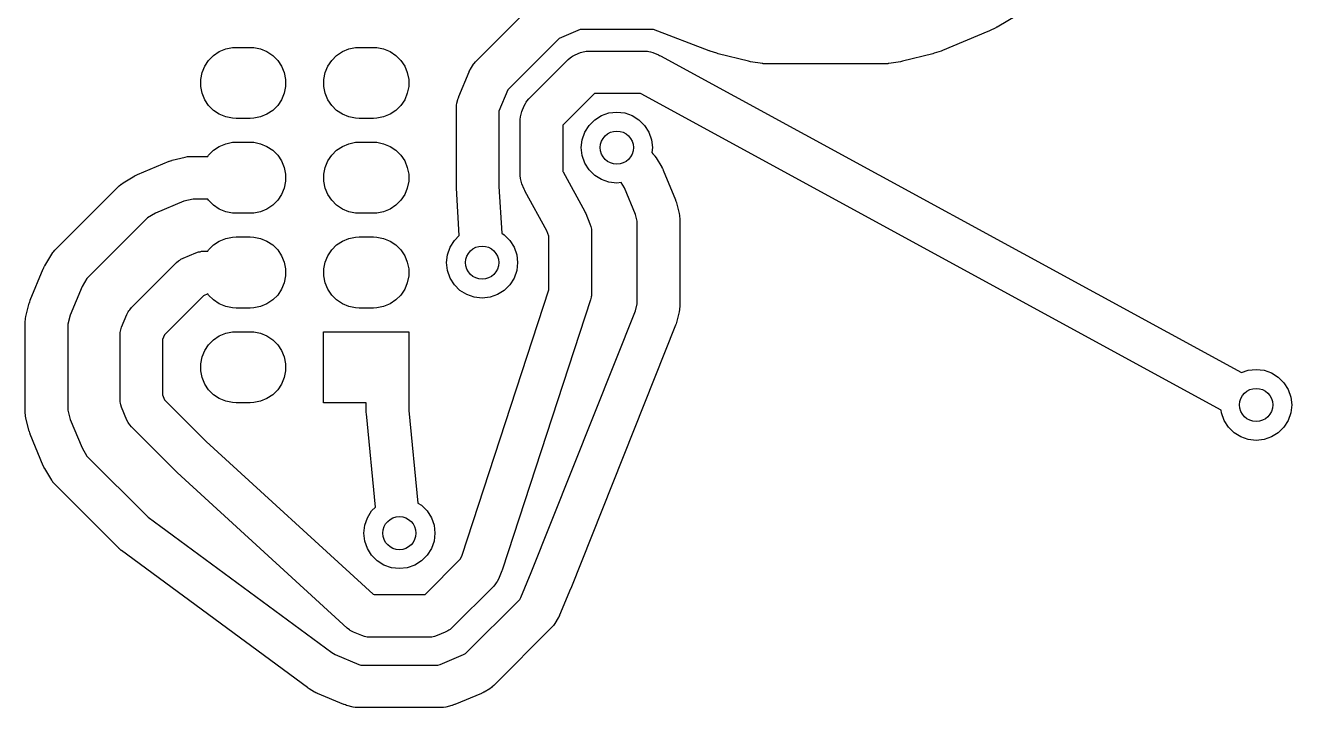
# Model space of a CAD drawing. Extents: x 94.6 to 189.8, y -126.6 to -62.1.
# Drawn here: x 94.9 to 121.64, y -126.64 to -112.24 of the extents above; entities that cross this region are included whole.
import ezdxf

# ---------------------------------------------------------------- set-up
doc = ezdxf.new("R2010")
doc.units = 0
doc.layers.add('BLACK', color=7, linetype='CONTINUOUS')

msp = doc.modelspace()

# ---------------------------------------------------------------- linework, layer by layer
at = {"layer": 'BLACK', "linetype": 'CONTINUOUS'}
for p, q in [((120.897559, -109.037999), (115.423759, -112.273099)), ((104.409702, -113.005302), (105.579502, -111.835502)), ((115.398745, -112.286832), (115.262245, -112.356231)), ((115.41102, -112.279543), (115.398745, -112.286832)), ((115.423759, -112.273099), (115.41102, -112.279543)), ((106.173951, -112.513844), (105.088044, -113.599751)), ((106.619776, -112.3289), (106.173951, -112.513844)), ((108.167122, -112.3289), (106.619776, -112.3289)), ((109.340989, -112.773256), (108.167122, -112.3289)), ((115.230594, -112.37081), (114.271994, -112.76811)), ((115.246228, -112.363095), (115.230594, -112.37081)), ((115.262245, -112.356231), (115.246228, -112.363095)), ((98.874205, -112.872742), (98.996452, -112.791059)), ((98.996452, -112.791059), (99.132286, -112.734795)), ((99.132286, -112.734795), (99.276487, -112.706111)), ((99.276487, -112.706111), (99.35, -112.7025)), ((99.35, -112.7025), (99.65, -112.7025)), ((99.65, -112.7025), (99.723513, -112.706111)), ((99.723513, -112.706111), (99.867714, -112.734795)), ((99.867714, -112.734795), (100.003548, -112.791059)), ((100.003548, -112.791059), (100.125795, -112.872742)), ((101.474205, -112.872742), (101.596452, -112.791059)), ((101.596452, -112.791059), (101.732286, -112.734795)), ((101.732286, -112.734795), (101.876487, -112.706111)), ((101.876487, -112.706111), (101.95, -112.7025)), ((101.95, -112.7025), (102.25, -112.7025)), ((102.25, -112.7025), (102.323513, -112.706111)), ((102.323513, -112.706111), (102.467714, -112.734795)), ((102.467714, -112.734795), (102.603548, -112.791059)), ((102.603548, -112.791059), (102.725795, -112.872742)), ((106.51181, -112.861688), (106.628111, -112.813488)), ((106.628111, -112.813488), (106.628164, -112.813469)), ((106.628164, -112.813469), (106.628192, -112.813454)), ((106.628192, -112.813454), (106.628282, -112.813429)), ((106.628282, -112.813429), (106.683846, -112.794556)), ((106.683846, -112.794556), (106.713134, -112.790694)), ((106.713134, -112.790694), (106.741663, -112.78305)), ((106.741663, -112.78305), (106.800209, -112.779212)), ((106.800209, -112.779212), (106.800312, -112.779199)), ((106.800312, -112.779199), (106.800346, -112.779203)), ((106.800346, -112.779203), (106.8004, -112.7792)), ((106.8004, -112.7792), (107.9836, -112.7792)), ((107.9836, -112.7792), (107.983659, -112.779203)), ((107.983659, -112.779203), (107.983689, -112.7792)), ((107.983689, -112.7792), (107.983776, -112.779211)), ((107.983776, -112.779211), (108.042337, -112.78305)), ((108.042337, -112.78305), (108.070872, -112.790695)), ((108.070872, -112.790695), (108.100154, -112.794557)), ((108.100154, -112.794557), (108.155722, -112.813431)), ((108.155722, -112.813431), (108.155808, -112.813454)), ((108.155808, -112.813454), (108.155833, -112.813468)), ((108.155833, -112.813468), (108.15589, -112.813488)), ((108.15589, -112.813488), (108.27219, -112.861688)), ((109.35105, -112.776329), (109.340989, -112.773256)), ((109.360831, -112.780242), (109.35105, -112.776329)), ((109.505931, -112.827542), (109.360831, -112.780242)), ((109.520883, -112.831354), (109.505931, -112.827542)), ((109.535553, -112.836087), (109.520883, -112.831354)), ((110.175153, -112.997087), (109.535553, -112.836087)), ((114.064447, -112.836087), (113.424847, -112.997087)), ((114.079115, -112.831354), (114.064447, -112.836087)), ((114.094069, -112.827542), (114.079115, -112.831354)), ((114.239169, -112.780242), (114.094069, -112.827542)), ((114.255426, -112.773737), (114.239169, -112.780242)), ((114.271994, -112.76811), (114.255426, -112.773737)), ((98.632295, -113.234786), (98.688559, -113.098952)), ((98.688559, -113.098952), (98.770242, -112.976705)), ((98.770242, -112.976705), (98.874205, -112.872742)), ((100.125795, -112.872742), (100.229758, -112.976705)), ((100.229758, -112.976705), (100.311441, -113.098952)), ((100.311441, -113.098952), (100.367705, -113.234786)), ((101.232295, -113.234786), (101.288559, -113.098952)), ((101.288559, -113.098952), (101.370242, -112.976705)), ((101.370242, -112.976705), (101.474205, -112.872742)), ((102.725795, -112.872742), (102.829758, -112.976705)), ((102.829758, -112.976705), (102.911441, -113.098952)), ((102.911441, -113.098952), (102.967705, -113.234786)), ((104.301527, -113.159545), (104.341927, -113.092145)), ((104.341927, -113.092145), (104.368313, -113.054022)), ((104.368313, -113.054022), (104.370891, -113.049558)), ((104.370891, -113.049558), (104.373323, -113.046784)), ((104.373323, -113.046784), (104.375427, -113.043745)), ((104.375427, -113.043745), (104.37914, -113.040151)), ((104.37914, -113.040151), (104.409702, -113.005302)), ((105.533469, -113.791634), (106.365834, -112.959269)), ((106.365834, -112.959269), (106.365838, -112.959265)), ((106.365838, -112.959265), (106.365842, -112.959261)), ((106.365842, -112.959261), (106.365902, -112.959202)), ((106.365902, -112.959202), (106.410158, -112.920391)), ((106.410158, -112.920391), (106.435659, -112.905667)), ((106.435659, -112.905667), (106.459023, -112.887733)), ((106.459023, -112.887733), (106.51181, -112.861688)), ((108.27219, -112.861688), (108.293562, -112.872233)), ((108.293562, -112.872233), (108.315183, -112.882238)), ((108.315183, -112.882238), (120.584639, -119.566596)), ((110.194656, -113.000659), (110.175153, -112.997087)), ((110.213987, -113.005061), (110.194656, -113.000659)), ((110.466787, -113.045461), (110.213987, -113.005061)), ((110.475377, -113.046262), (110.466787, -113.045461)), ((110.479063, -113.04725), (110.475377, -113.046262)), ((110.502257, -113.04877), (110.479063, -113.04725)), ((110.525395, -113.050929), (110.502257, -113.04877)), ((110.529188, -113.050535), (110.525395, -113.050929)), ((110.5378, -113.0511), (110.529188, -113.050535)), ((113.0622, -113.0511), (110.5378, -113.0511)), ((113.070811, -113.050535), (113.0622, -113.0511)), ((113.074605, -113.050929), (113.070811, -113.050535)), ((113.097742, -113.04877), (113.074605, -113.050929)), ((113.120937, -113.04725), (113.097742, -113.04877)), ((113.124622, -113.046262), (113.120937, -113.04725)), ((113.133213, -113.045461), (113.124622, -113.046262)), ((113.386014, -113.005061), (113.133213, -113.045461)), ((113.405347, -113.000658), (113.386014, -113.005061)), ((113.424847, -112.997087), (113.405347, -113.000658)), ((98.603611, -113.378987), (98.632295, -113.234786)), ((98.603611, -113.526013), (98.603611, -113.378987)), ((100.367705, -113.234786), (100.396389, -113.378987)), ((100.396389, -113.378987), (100.396389, -113.526013)), ((101.203611, -113.378987), (101.232295, -113.234786)), ((101.203611, -113.526013), (101.203611, -113.378987)), ((102.967705, -113.234786), (102.996389, -113.378987)), ((102.996389, -113.378987), (102.996389, -113.526013)), ((104.056546, -113.737472), (104.271846, -113.218472)), ((104.271846, -113.218472), (104.274002, -113.214104)), ((104.274002, -113.214104), (104.274631, -113.211904)), ((104.274631, -113.211904), (104.286466, -113.188864)), ((104.286466, -113.188864), (104.297908, -113.165693)), ((104.297908, -113.165693), (104.299299, -113.163882)), ((104.299299, -113.163882), (104.301527, -113.159545)), ((98.632295, -113.670214), (98.603611, -113.526013)), ((100.396389, -113.526013), (100.367705, -113.670214)), ((101.232295, -113.670214), (101.203611, -113.526013)), ((102.996389, -113.526013), (102.967705, -113.670214)), ((105.088044, -113.599751), (104.9031, -114.045576)), ((98.688559, -113.806048), (98.632295, -113.670214)), ((98.770242, -113.928295), (98.688559, -113.806048)), ((98.874205, -114.032258), (98.770242, -113.928295)), ((100.229758, -113.928295), (100.125795, -114.032258)), ((100.311441, -113.806048), (100.229758, -113.928295)), ((100.367705, -113.670214), (100.311441, -113.806048)), ((101.288559, -113.806048), (101.232295, -113.670214)), ((101.370242, -113.928295), (101.288559, -113.806048)), ((101.474205, -114.032258), (101.370242, -113.928295)), ((102.829758, -113.928295), (102.725795, -114.032258)), ((102.911441, -113.806048), (102.829758, -113.928295)), ((102.967705, -113.670214), (102.911441, -113.806048)), ((104.006706, -113.931177), (104.00695, -113.927463)), ((104.00695, -113.927463), (104.008293, -113.92245)), ((104.008293, -113.92245), (104.01657, -113.876924)), ((104.01657, -113.876924), (104.035669, -113.800625)), ((104.035669, -113.800625), (104.037274, -113.795626)), ((104.037274, -113.795626), (104.037595, -113.793201)), ((104.037595, -113.793201), (104.045841, -113.76895)), ((104.045841, -113.76895), (104.053668, -113.744581)), ((104.053668, -113.744581), (104.054855, -113.742443)), ((104.054855, -113.742443), (104.056546, -113.737472)), ((105.435888, -113.93761), (105.461934, -113.884822)), ((105.461934, -113.884822), (105.479867, -113.86146)), ((105.479867, -113.86146), (105.494591, -113.835958)), ((105.494591, -113.835958), (105.533402, -113.791702)), ((105.533402, -113.791702), (105.533461, -113.791642)), ((105.533461, -113.791642), (105.533465, -113.791638)), ((105.533465, -113.791638), (105.533469, -113.791634)), ((106.918696, -113.6792), (106.2534, -114.344496)), ((107.894043, -113.6792), (106.918696, -113.6792)), ((107.905571, -113.683977), (107.894043, -113.6792)), ((120.156866, -120.358441), (107.905571, -113.683977)), ((98.996452, -114.113941), (98.874205, -114.032258)), ((99.132286, -114.170205), (98.996452, -114.113941)), ((99.276487, -114.198889), (99.132286, -114.170205)), ((99.867714, -114.170205), (99.723513, -114.198889)), ((100.003548, -114.113941), (99.867714, -114.170205)), ((100.125795, -114.032258), (100.003548, -114.113941)), ((101.596452, -114.113941), (101.474205, -114.032258)), ((101.732286, -114.170205), (101.596452, -114.113941)), ((101.876487, -114.198889), (101.732286, -114.170205)), ((102.467714, -114.170205), (102.323513, -114.198889)), ((102.603548, -114.113941), (102.467714, -114.170205)), ((102.725795, -114.032258), (102.603548, -114.113941)), ((104.0031, -113.9862), (104.006126, -113.940024)), ((104.0031, -115.6494), (104.0031, -113.9862)), ((104.006041, -113.934838), (104.006706, -113.931177)), ((104.006126, -113.940024), (104.006041, -113.934838)), ((104.9031, -114.045576), (104.9031, -115.636101)), ((105.353411, -114.226023), (105.35725, -114.167463)), ((105.35725, -114.167463), (105.364895, -114.138927)), ((105.364895, -114.138927), (105.368757, -114.109646)), ((105.368757, -114.109646), (105.387631, -114.054077)), ((105.387631, -114.054077), (105.387654, -114.053992)), ((105.387654, -114.053992), (105.387668, -114.053966)), ((105.387668, -114.053966), (105.387688, -114.05391)), ((105.387688, -114.05391), (105.435888, -113.93761)), ((106.924383, -114.231426), (107.066587, -114.142073)), ((107.066587, -114.142073), (107.225109, -114.086604)), ((107.225109, -114.086604), (107.392, -114.0678)), ((107.392, -114.0678), (107.558891, -114.086604)), ((107.558891, -114.086604), (107.717413, -114.142073)), ((107.717413, -114.142073), (107.859617, -114.231426)), ((99.35, -114.2025), (99.276487, -114.198889)), ((99.65, -114.2025), (99.35, -114.2025)), ((99.723513, -114.198889), (99.65, -114.2025)), ((101.95, -114.2025), (101.876487, -114.198889)), ((102.25, -114.2025), (101.95, -114.2025)), ((102.323513, -114.198889), (102.25, -114.2025)), ((105.3534, -114.226111), (105.353411, -114.226023)), ((105.353403, -114.22614), (105.3534, -114.226111)), ((105.3534, -114.2262), (105.353403, -114.22614)), ((105.3534, -115.4094), (105.3534, -114.2262)), ((106.2534, -114.344496), (106.2534, -115.319842)), ((106.716273, -114.492387), (106.805626, -114.350183)), ((106.805626, -114.350183), (106.924383, -114.231426)), ((107.859617, -114.231426), (107.978374, -114.350183)), ((107.978374, -114.350183), (108.067727, -114.492387)), ((99.132286, -114.734795), (99.276487, -114.706111)), ((99.276487, -114.706111), (99.35, -114.7025)), ((99.35, -114.7025), (99.65, -114.7025)), ((99.65, -114.7025), (99.723513, -114.706111)), ((99.723513, -114.706111), (99.867714, -114.734795)), ((101.732286, -114.734795), (101.876487, -114.706111)), ((101.876487, -114.706111), (101.95, -114.7025)), ((101.95, -114.7025), (102.25, -114.7025)), ((102.25, -114.7025), (102.323513, -114.706111)), ((102.323513, -114.706111), (102.467714, -114.734795)), ((106.642, -114.8178), (106.660804, -114.650909)), ((106.660804, -114.650909), (106.716273, -114.492387)), ((108.067727, -114.492387), (108.123196, -114.650909)), ((108.123196, -114.650909), (108.142, -114.8178)), ((98.753006, -115.0025), (98.770242, -114.976705)), ((98.770242, -114.976705), (98.874205, -114.872742)), ((98.874205, -114.872742), (98.996452, -114.791059)), ((98.996452, -114.791059), (99.132286, -114.734795)), ((99.867714, -114.734795), (100.003548, -114.791059)), ((100.003548, -114.791059), (100.125795, -114.872742)), ((100.125795, -114.872742), (100.229758, -114.976705)), ((100.229758, -114.976705), (100.311441, -115.098952)), ((101.288559, -115.098952), (101.370242, -114.976705)), ((101.370242, -114.976705), (101.474205, -114.872742)), ((101.474205, -114.872742), (101.596452, -114.791059)), ((101.596452, -114.791059), (101.732286, -114.734795)), ((102.467714, -114.734795), (102.603548, -114.791059)), ((102.603548, -114.791059), (102.725795, -114.872742)), ((102.725795, -114.872742), (102.829758, -114.976705)), ((102.829758, -114.976705), (102.911441, -115.098952)), ((106.660804, -114.984691), (106.642, -114.8178)), ((106.716273, -115.143213), (106.660804, -114.984691)), ((108.142, -114.8178), (108.130294, -114.921687)), ((108.130294, -114.921687), (108.154249, -114.945755)), ((108.154249, -114.945755), (108.183739, -114.979542)), ((108.183739, -114.979542), (108.187774, -114.983447)), ((108.187774, -114.983447), (108.190174, -114.986915)), ((108.190174, -114.986915), (108.192956, -114.990102)), ((108.192956, -114.990102), (108.195758, -114.994983)), ((108.195758, -114.994983), (108.221274, -115.031847)), ((97.27238, -115.381901), (97.93578, -115.106901)), ((97.93578, -115.106901), (97.940437, -115.105318)), ((97.940437, -115.105318), (97.942451, -115.104198)), ((97.942451, -115.104198), (97.96704, -115.096279)), ((97.96704, -115.096279), (97.991514, -115.087965)), ((97.991514, -115.087965), (97.993799, -115.087663)), ((97.993799, -115.087663), (97.998481, -115.086156)), ((97.998481, -115.086156), (98.277581, -115.016056)), ((98.277581, -115.016056), (98.323615, -115.007648)), ((98.323615, -115.007648), (98.328463, -115.00635)), ((98.328463, -115.00635), (98.331995, -115.006118)), ((98.331995, -115.006118), (98.335486, -115.005481)), ((98.335486, -115.005481), (98.340514, -115.00556)), ((98.340514, -115.00556), (98.3872, -115.0025)), ((98.3872, -115.0025), (98.753006, -115.0025)), ((100.311441, -115.098952), (100.367705, -115.234786)), ((100.367705, -115.234786), (100.396389, -115.378987)), ((101.203611, -115.378987), (101.232295, -115.234786)), ((101.232295, -115.234786), (101.288559, -115.098952)), ((102.911441, -115.098952), (102.967705, -115.234786)), ((102.967705, -115.234786), (102.996389, -115.378987)), ((106.805626, -115.285417), (106.716273, -115.143213)), ((108.221274, -115.031847), (108.341274, -115.232047)), ((108.341274, -115.232047), (108.34353, -115.236438)), ((108.34353, -115.236438), (108.344936, -115.23827)), ((108.344936, -115.23827), (108.356366, -115.261427)), ((108.356366, -115.261427), (108.36817, -115.284407)), ((96.966469, -115.559673), (97.213269, -115.411673)), ((97.213269, -115.411673), (97.217732, -115.409378)), ((97.217732, -115.409378), (97.219594, -115.40795)), ((97.219594, -115.40795), (97.242705, -115.396544)), ((97.242705, -115.396544), (97.265623, -115.384767)), ((97.265623, -115.384767), (97.267878, -115.384122)), ((97.267878, -115.384122), (97.27238, -115.381901)), ((100.396389, -115.526013), (100.367705, -115.670214)), ((100.396389, -115.378987), (100.396389, -115.526013)), ((101.203611, -115.526013), (101.203611, -115.378987)), ((101.232295, -115.670214), (101.203611, -115.526013)), ((102.996389, -115.526013), (102.967705, -115.670214)), ((102.996389, -115.378987), (102.996389, -115.526013)), ((105.353403, -115.409459), (105.3534, -115.4094)), ((105.3534, -115.409489), (105.353403, -115.409459)), ((105.353411, -115.409576), (105.3534, -115.409489)), ((105.35725, -115.468137), (105.353411, -115.409576)), ((105.364895, -115.496672), (105.35725, -115.468137)), ((105.368757, -115.525954), (105.364895, -115.496672)), ((105.387631, -115.581522), (105.368757, -115.525954)), ((106.2534, -115.319842), (106.25803, -115.331014)), ((106.25803, -115.331014), (106.7145, -116.165554)), ((106.924383, -115.404174), (106.805626, -115.285417)), ((107.066587, -115.493527), (106.924383, -115.404174)), ((107.225109, -115.548996), (107.066587, -115.493527)), ((108.36817, -115.284407), (108.368804, -115.286627)), ((108.368804, -115.286627), (108.370989, -115.291054)), ((108.370989, -115.291054), (108.630489, -115.916955)), ((95.524902, -116.982202), (96.879702, -115.627402)), ((96.879702, -115.627402), (96.914456, -115.596923)), ((96.914456, -115.596923), (96.918075, -115.593183)), ((96.918075, -115.593183), (96.921148, -115.591054)), ((96.921148, -115.591054), (96.923958, -115.588591)), ((96.923958, -115.588591), (96.928462, -115.58599)), ((96.928462, -115.58599), (96.966469, -115.559673)), ((100.367705, -115.670214), (100.311441, -115.806048)), ((101.288559, -115.806048), (101.232295, -115.670214)), ((102.967705, -115.670214), (102.911441, -115.806048)), ((104.003969, -115.66266), (104.0031, -115.6494)), ((104.003884, -115.675959), (104.003969, -115.66266)), ((104.062941, -116.674867), (104.003884, -115.675959)), ((104.9031, -115.636101), (104.961531, -116.624418)), ((105.387654, -115.581608), (105.387631, -115.581522)), ((105.387668, -115.581633), (105.387654, -115.581608)), ((105.387688, -115.58169), (105.387668, -115.581633)), ((105.435888, -115.69799), (105.387688, -115.58169)), ((105.44659, -115.71968), (105.435888, -115.69799)), ((105.456799, -115.741646), (105.44659, -115.71968)), ((105.913228, -116.576109), (105.456799, -115.741646)), ((107.392, -115.5678), (107.225109, -115.548996)), ((107.486826, -115.557115), (107.392, -115.5678)), ((107.552295, -115.66634), (107.486826, -115.557115)), ((107.786402, -116.23099), (107.552295, -115.66634)), ((98.249836, -115.950977), (97.647673, -116.200591)), ((98.442847, -115.9025), (98.249836, -115.950977)), ((98.753006, -115.9025), (98.442847, -115.9025)), ((98.770242, -115.928295), (98.753006, -115.9025)), ((98.874205, -116.032258), (98.770242, -115.928295)), ((98.996452, -116.113941), (98.874205, -116.032258)), ((100.125795, -116.032258), (100.003548, -116.113941)), ((100.229758, -115.928295), (100.125795, -116.032258)), ((100.311441, -115.806048), (100.229758, -115.928295)), ((101.370242, -115.928295), (101.288559, -115.806048)), ((101.474205, -116.032258), (101.370242, -115.928295)), ((101.596452, -116.113941), (101.474205, -116.032258)), ((102.725795, -116.032258), (102.603548, -116.113941)), ((102.829758, -115.928295), (102.725795, -116.032258)), ((102.911441, -115.806048), (102.829758, -115.928295)), ((108.630489, -115.916955), (108.632105, -115.92171)), ((108.632105, -115.92171), (108.633246, -115.923762)), ((108.633246, -115.923762), (108.641134, -115.948283)), ((108.641134, -115.948283), (108.649428, -115.972688)), ((108.649428, -115.972688), (108.649735, -115.975016)), ((108.649735, -115.975016), (108.651273, -115.979796)), ((108.651273, -115.979796), (108.708073, -116.206196)), ((97.476887, -116.303008), (96.200508, -117.579387)), ((97.647673, -116.200591), (97.476887, -116.303008)), ((99.132286, -116.170205), (98.996452, -116.113941)), ((99.276487, -116.198889), (99.132286, -116.170205)), ((99.35, -116.2025), (99.276487, -116.198889)), ((99.65, -116.2025), (99.35, -116.2025)), ((99.723513, -116.198889), (99.65, -116.2025)), ((99.867714, -116.170205), (99.723513, -116.198889)), ((100.003548, -116.113941), (99.867714, -116.170205)), ((101.732286, -116.170205), (101.596452, -116.113941)), ((101.876487, -116.198889), (101.732286, -116.170205)), ((101.95, -116.2025), (101.876487, -116.198889)), ((102.25, -116.2025), (101.95, -116.2025)), ((102.323513, -116.198889), (102.25, -116.2025)), ((102.467714, -116.170205), (102.323513, -116.198889)), ((102.603548, -116.113941), (102.467714, -116.170205)), ((106.7145, -116.165554), (106.724731, -116.187568)), ((106.724731, -116.187568), (106.735475, -116.209363)), ((106.735475, -116.209363), (106.825275, -116.426262)), ((107.8216, -116.371286), (107.786402, -116.23099)), ((108.708073, -116.206196), (108.716435, -116.252055)), ((108.716435, -116.252055), (108.71775, -116.256963)), ((108.71775, -116.256963), (108.717985, -116.260559)), ((108.717985, -116.260559), (108.718632, -116.264104)), ((108.718632, -116.264104), (108.71855, -116.26918)), ((108.71855, -116.26918), (108.7216, -116.3157)), ((108.7216, -116.3157), (108.7216, -118.1731)), ((105.9595, -116.687871), (105.913228, -116.576109)), ((106.825275, -116.426262), (106.844186, -116.482005)), ((106.844186, -116.482005), (106.848025, -116.511208)), ((106.848025, -116.511208), (106.85565, -116.539663)), ((106.85565, -116.539663), (106.8595, -116.5984)), ((106.8595, -116.5984), (106.8595, -117.8904)), ((107.8216, -118.117513), (107.8216, -116.371286)), ((98.770242, -116.976705), (98.874205, -116.872742)), ((98.874205, -116.872742), (98.996452, -116.791059)), ((98.996452, -116.791059), (99.132286, -116.734795)), ((99.132286, -116.734795), (99.276487, -116.706111)), ((99.276487, -116.706111), (99.35, -116.7025)), ((99.35, -116.7025), (99.65, -116.7025)), ((99.65, -116.7025), (99.723513, -116.706111)), ((99.723513, -116.706111), (99.867714, -116.734795)), ((99.867714, -116.734795), (100.003548, -116.791059)), ((100.003548, -116.791059), (100.125795, -116.872742)), ((100.125795, -116.872742), (100.229758, -116.976705)), ((101.370242, -116.976705), (101.474205, -116.872742)), ((101.474205, -116.872742), (101.596452, -116.791059)), ((101.596452, -116.791059), (101.732286, -116.734795)), ((101.732286, -116.734795), (101.876487, -116.706111)), ((101.876487, -116.706111), (101.95, -116.7025)), ((101.95, -116.7025), (102.25, -116.7025)), ((102.25, -116.7025), (102.323513, -116.706111)), ((102.323513, -116.706111), (102.467714, -116.734795)), ((102.467714, -116.734795), (102.603548, -116.791059)), ((102.603548, -116.791059), (102.725795, -116.872742)), ((102.725795, -116.872742), (102.829758, -116.976705)), ((103.871673, -116.918987), (103.961026, -116.776783)), ((103.961026, -116.776783), (104.062941, -116.674867)), ((104.961531, -116.624418), (105.015017, -116.658026)), ((105.015017, -116.658026), (105.133774, -116.776783)), ((105.133774, -116.776783), (105.223127, -116.918987)), ((105.9595, -117.818589), (105.9595, -116.687871)), ((95.309173, -117.315769), (95.457173, -117.068969)), ((95.457173, -117.068969), (95.48349, -117.030962)), ((95.48349, -117.030962), (95.486091, -117.026458)), ((95.486091, -117.026458), (95.488554, -117.023648)), ((95.488554, -117.023648), (95.490683, -117.020575)), ((95.490683, -117.020575), (95.494423, -117.016956)), ((95.494423, -117.016956), (95.524902, -116.982202)), ((98.23685, -117.14753), (98.50445, -117.03673)), ((98.50445, -117.03673), (98.560192, -117.017817)), ((98.560192, -117.017817), (98.589404, -117.013975)), ((98.589404, -117.013975), (98.617863, -117.00635)), ((98.617863, -117.00635), (98.6766, -117.0025)), ((98.6766, -117.0025), (98.753006, -117.0025)), ((98.753006, -117.0025), (98.770242, -116.976705)), ((100.229758, -116.976705), (100.311441, -117.098952)), ((100.311441, -117.098952), (100.367705, -117.234786)), ((101.232295, -117.234786), (101.288559, -117.098952)), ((101.288559, -117.098952), (101.370242, -116.976705)), ((102.829758, -116.976705), (102.911441, -117.098952)), ((102.911441, -117.098952), (102.967705, -117.234786)), ((103.7974, -117.2444), (103.816204, -117.077509)), ((103.816204, -117.077509), (103.871673, -116.918987)), ((105.223127, -116.918987), (105.278596, -117.077509)), ((105.278596, -117.077509), (105.2974, -117.2444)), ((95.004401, -118.03828), (95.279401, -117.374879)), ((95.279401, -117.374879), (95.281622, -117.370376)), ((95.281622, -117.370376), (95.282267, -117.368123)), ((95.282267, -117.368123), (95.294039, -117.345215)), ((95.294039, -117.345215), (95.30545, -117.322094)), ((95.30545, -117.322094), (95.306878, -117.320232)), ((95.306878, -117.320232), (95.309173, -117.315769)), ((97.142602, -118.193302), (98.090802, -117.245102)), ((98.090802, -117.245102), (98.090833, -117.245074)), ((98.090833, -117.245074), (98.090846, -117.245058)), ((98.090846, -117.245058), (98.090895, -117.24502)), ((98.090895, -117.24502), (98.135057, -117.206291)), ((98.135057, -117.206291), (98.160631, -117.191525)), ((98.160631, -117.191525), (98.184054, -117.173558)), ((98.184054, -117.173558), (98.236737, -117.147585)), ((98.236737, -117.147585), (98.236792, -117.147554)), ((98.236792, -117.147554), (98.236812, -117.147548)), ((98.236812, -117.147548), (98.23685, -117.14753)), ((100.367705, -117.234786), (100.396389, -117.378987)), ((100.396389, -117.378987), (100.396389, -117.526013)), ((101.203611, -117.378987), (101.232295, -117.234786)), ((101.203611, -117.526013), (101.203611, -117.378987)), ((102.967705, -117.234786), (102.996389, -117.378987)), ((102.996389, -117.378987), (102.996389, -117.526013)), ((103.816204, -117.411291), (103.7974, -117.2444)), ((105.2974, -117.2444), (105.278596, -117.411291)), ((96.200508, -117.579387), (96.098091, -117.750174)), ((100.367705, -117.670214), (100.311441, -117.806048)), ((100.396389, -117.526013), (100.367705, -117.670214)), ((101.232295, -117.670214), (101.203611, -117.526013)), ((101.288559, -117.806048), (101.232295, -117.670214)), ((102.967705, -117.670214), (102.911441, -117.806048)), ((102.996389, -117.526013), (102.967705, -117.670214)), ((103.871673, -117.569813), (103.816204, -117.411291)), ((103.961026, -117.712017), (103.871673, -117.569813)), ((105.223127, -117.569813), (105.133774, -117.712017)), ((105.278596, -117.411291), (105.223127, -117.569813)), ((96.098091, -117.750174), (95.848477, -118.352333)), ((98.755839, -117.906739), (98.66388, -117.944815)), ((98.770242, -117.928295), (98.755839, -117.906739)), ((98.874205, -118.032258), (98.770242, -117.928295)), ((100.229758, -117.928295), (100.125795, -118.032258)), ((100.311441, -117.806048), (100.229758, -117.928295)), ((101.370242, -117.928295), (101.288559, -117.806048)), ((101.474205, -118.032258), (101.370242, -117.928295)), ((102.829758, -117.928295), (102.725795, -118.032258)), ((102.911441, -117.806048), (102.829758, -117.928295)), ((104.079783, -117.830774), (103.961026, -117.712017)), ((104.221987, -117.920127), (104.079783, -117.830774)), ((104.125286, -123.419347), (105.9595, -117.818589)), ((104.380509, -117.975596), (104.221987, -117.920127)), ((104.872813, -117.920127), (104.714291, -117.975596)), ((105.015017, -117.830774), (104.872813, -117.920127)), ((105.133774, -117.712017), (105.015017, -117.830774)), ((106.8595, -117.8904), (106.85565, -117.949137)), ((94.913556, -118.380081), (94.983656, -118.10098)), ((94.983656, -118.10098), (94.985163, -118.096297)), ((94.985163, -118.096297), (94.985465, -118.094014)), ((94.985465, -118.094014), (94.993777, -118.069548)), ((94.993777, -118.069548), (95.001698, -118.044951)), ((95.001698, -118.044951), (95.002818, -118.042937)), ((95.002818, -118.042937), (95.004401, -118.03828)), ((97.103791, -118.237558), (97.14252, -118.193395)), ((97.14252, -118.193395), (97.142558, -118.193346)), ((97.142558, -118.193346), (97.142574, -118.193333)), ((97.142574, -118.193333), (97.142602, -118.193302)), ((98.66388, -117.944815), (97.842315, -118.76638)), ((98.996452, -118.113941), (98.874205, -118.032258)), ((99.132286, -118.170205), (98.996452, -118.113941)), ((99.276487, -118.198889), (99.132286, -118.170205)), ((99.35, -118.2025), (99.276487, -118.198889)), ((99.65, -118.2025), (99.35, -118.2025)), ((99.723513, -118.198889), (99.65, -118.2025)), ((99.867714, -118.170205), (99.723513, -118.198889)), ((100.003548, -118.113941), (99.867714, -118.170205)), ((100.125795, -118.032258), (100.003548, -118.113941)), ((101.596452, -118.113941), (101.474205, -118.032258)), ((101.732286, -118.170205), (101.596452, -118.113941)), ((101.876487, -118.198889), (101.732286, -118.170205)), ((101.95, -118.2025), (101.876487, -118.198889)), ((102.25, -118.2025), (101.95, -118.2025)), ((102.323513, -118.198889), (102.25, -118.2025)), ((102.467714, -118.170205), (102.323513, -118.198889)), ((102.603548, -118.113941), (102.467714, -118.170205)), ((102.725795, -118.032258), (102.603548, -118.113941)), ((104.5474, -117.9944), (104.380509, -117.975596)), ((104.714291, -117.975596), (104.5474, -117.9944)), ((106.837151, -118.030453), (104.975251, -123.715753)), ((106.851773, -117.973434), (106.837151, -118.030453)), ((106.852449, -117.961083), (106.851773, -117.973434)), ((106.85565, -117.949137), (106.852449, -117.961083)), ((107.785659, -118.260767), (107.8216, -118.117513)), ((108.7216, -118.1731), (108.71855, -118.219619)), ((94.9, -118.4897), (94.90306, -118.443002)), ((94.902982, -118.437986), (94.903617, -118.434503)), ((94.90306, -118.443002), (94.902982, -118.437986)), ((94.903617, -118.434503), (94.90385, -118.430963)), ((94.90385, -118.430963), (94.905151, -118.426106)), ((94.905151, -118.426106), (94.913556, -118.380081)), ((95.848477, -118.352333), (95.8, -118.545346)), ((96.93423, -118.60695), (97.04503, -118.339351)), ((97.04503, -118.339351), (97.045048, -118.339313)), ((97.045048, -118.339313), (97.045054, -118.339293)), ((97.045054, -118.339293), (97.045085, -118.339238)), ((97.045085, -118.339238), (97.071057, -118.286554)), ((97.071057, -118.286554), (97.08903, -118.263124)), ((97.08903, -118.263124), (97.103791, -118.237558)), ((105.58285, -123.783453), (107.785659, -118.260767)), ((108.708073, -118.282604), (108.651273, -118.509004)), ((108.716435, -118.236744), (108.708073, -118.282604)), ((108.71775, -118.231837), (108.716435, -118.236744)), ((108.717985, -118.22824), (108.71775, -118.231837)), ((108.718632, -118.224696), (108.717985, -118.22824)), ((108.71855, -118.219619), (108.718632, -118.224696)), ((94.9, -120.4153), (94.9, -118.4897)), ((95.8, -118.545346), (95.8, -120.359653)), ((96.9, -118.7791), (96.90385, -118.720363)), ((96.90385, -118.720363), (96.911475, -118.691904)), ((96.911475, -118.691904), (96.915317, -118.662692)), ((96.915317, -118.662692), (96.93423, -118.60695)), ((98.996452, -118.791059), (99.132286, -118.734795)), ((99.132286, -118.734795), (99.276487, -118.706111)), ((99.276487, -118.706111), (99.35, -118.7025)), ((99.35, -118.7025), (99.65, -118.7025)), ((99.65, -118.7025), (99.723513, -118.706111)), ((99.723513, -118.706111), (99.867714, -118.734795)), ((99.867714, -118.734795), (100.003548, -118.791059)), ((101.2, -120.2025), (101.2, -118.7025)), ((101.2, -118.7025), (103, -118.7025)), ((103, -118.7025), (103, -119.7525)), ((108.632778, -118.566217), (106.417678, -124.119717)), ((108.633041, -118.565405), (108.632778, -118.566217)), ((108.633246, -118.565038), (108.633041, -118.565405)), ((108.642043, -118.537692), (108.633246, -118.565038)), ((108.650963, -118.510233), (108.642043, -118.537692)), ((108.651012, -118.509813), (108.650963, -118.510233)), ((108.651273, -118.509004), (108.651012, -118.509813)), ((96.9, -120.1259), (96.9, -118.7791)), ((97.842315, -118.76638), (97.8, -118.868578)), ((97.8, -118.868578), (97.8, -120.036421)), ((98.688559, -119.098952), (98.770242, -118.976705)), ((98.770242, -118.976705), (98.874205, -118.872742)), ((98.874205, -118.872742), (98.996452, -118.791059)), ((100.003548, -118.791059), (100.125795, -118.872742)), ((100.125795, -118.872742), (100.229758, -118.976705)), ((100.229758, -118.976705), (100.311441, -119.098952)), ((98.603611, -119.378987), (98.632295, -119.234786)), ((98.632295, -119.234786), (98.688559, -119.098952)), ((100.311441, -119.098952), (100.367705, -119.234786)), ((100.367705, -119.234786), (100.396389, -119.378987)), ((98.603611, -119.526013), (98.603611, -119.378987)), ((98.632295, -119.670214), (98.603611, -119.526013)), ((100.396389, -119.526013), (100.367705, -119.670214)), ((100.396389, -119.378987), (100.396389, -119.526013)), ((120.584639, -119.566596), (120.727509, -119.516604)), ((120.727509, -119.516604), (120.8944, -119.4978)), ((120.8944, -119.4978), (121.061291, -119.516604)), ((121.061291, -119.516604), (121.219813, -119.572073)), ((98.688559, -119.806048), (98.632295, -119.670214)), ((98.770242, -119.928295), (98.688559, -119.806048)), ((100.311441, -119.806048), (100.229758, -119.928295)), ((100.367705, -119.670214), (100.311441, -119.806048)), ((103, -119.7525), (103, -120.2025)), ((121.219813, -119.572073), (121.362017, -119.661426)), ((121.362017, -119.661426), (121.480774, -119.780183)), ((121.480774, -119.780183), (121.570127, -119.922387)), ((97.8, -120.036421), (97.842315, -120.138619)), ((98.874205, -120.032258), (98.770242, -119.928295)), ((98.996452, -120.113941), (98.874205, -120.032258)), ((100.125795, -120.032258), (100.003548, -120.113941)), ((100.229758, -119.928295), (100.125795, -120.032258)), ((121.570127, -119.922387), (121.625596, -120.080909)), ((121.625596, -120.080909), (121.6444, -120.2478)), ((96.90385, -120.184637), (96.9, -120.1259)), ((96.911475, -120.213095), (96.90385, -120.184637)), ((96.915317, -120.242308), (96.911475, -120.213095)), ((96.93423, -120.29805), (96.915317, -120.242308)), ((97.04503, -120.565649), (96.93423, -120.29805)), ((97.842315, -120.138619), (98.720103, -121.016407)), ((99.132286, -120.170205), (98.996452, -120.113941)), ((99.276487, -120.198889), (99.132286, -120.170205)), ((99.35, -120.2025), (99.276487, -120.198889)), ((99.65, -120.2025), (99.35, -120.2025)), ((99.723513, -120.198889), (99.65, -120.2025)), ((99.867714, -120.170205), (99.723513, -120.198889)), ((100.003548, -120.113941), (99.867714, -120.170205)), ((102.1, -120.2025), (101.2, -120.2025)), ((102.1, -120.3889), (102.1, -120.2025)), ((103, -120.2025), (103, -120.367014)), ((121.6444, -120.2478), (121.625596, -120.414691)), ((94.90306, -120.461997), (94.9, -120.4153)), ((94.902982, -120.467014), (94.90306, -120.461997)), ((94.903617, -120.470496), (94.902982, -120.467014)), ((94.90385, -120.474037), (94.903617, -120.470496)), ((94.905151, -120.478893), (94.90385, -120.474037)), ((94.913556, -120.524919), (94.905151, -120.478893)), ((94.983656, -120.80402), (94.913556, -120.524919)), ((95.8, -120.359653), (95.848477, -120.552666)), ((95.848477, -120.552666), (96.098091, -121.154825)), ((97.045048, -120.565686), (97.04503, -120.565649)), ((97.045054, -120.565707), (97.045048, -120.565686)), ((97.045085, -120.565761), (97.045054, -120.565707)), ((97.071057, -120.618446), (97.045085, -120.565761)), ((102.10143, -120.410722), (102.1, -120.3889)), ((102.102125, -120.432576), (102.10143, -120.410722)), ((102.294388, -122.40412), (102.102125, -120.432576)), ((103, -120.367014), (103.190208, -122.317486)), ((120.163204, -120.414691), (120.156866, -120.358441)), ((120.218673, -120.573213), (120.163204, -120.414691)), ((120.308026, -120.715417), (120.218673, -120.573213)), ((121.570127, -120.573213), (121.480774, -120.715417)), ((121.625596, -120.414691), (121.570127, -120.573213)), ((94.985163, -120.808702), (94.983656, -120.80402)), ((94.985465, -120.810986), (94.985163, -120.808702)), ((94.993777, -120.835451), (94.985465, -120.810986)), ((95.001698, -120.860049), (94.993777, -120.835451)), ((95.002818, -120.862062), (95.001698, -120.860049)), ((95.004401, -120.86672), (95.002818, -120.862062)), ((95.279401, -121.530121), (95.004401, -120.86672)), ((97.08903, -120.641875), (97.071057, -120.618446)), ((97.103791, -120.667442), (97.08903, -120.641875)), ((97.14252, -120.711604), (97.103791, -120.667442)), ((97.142558, -120.711654), (97.14252, -120.711604)), ((97.142574, -120.711666), (97.142558, -120.711654)), ((97.142602, -120.711698), (97.142574, -120.711666)), ((98.090802, -121.659898), (97.142602, -120.711698)), ((120.426783, -120.834174), (120.308026, -120.715417)), ((120.568987, -120.923527), (120.426783, -120.834174)), ((121.362017, -120.834174), (121.219813, -120.923527)), ((121.480774, -120.715417), (121.362017, -120.834174)), ((98.720103, -121.016407), (102.247302, -124.242229)), ((120.727509, -120.978996), (120.568987, -120.923527)), ((120.8944, -120.9978), (120.727509, -120.978996)), ((121.061291, -120.978996), (120.8944, -120.9978)), ((121.219813, -120.923527), (121.061291, -120.978996)), ((96.098091, -121.154825), (96.200508, -121.325612)), ((96.200508, -121.325612), (97.492084, -122.617188)), ((95.281622, -121.534623), (95.279401, -121.530121)), ((95.282267, -121.536877), (95.281622, -121.534623)), ((95.294039, -121.559784), (95.282267, -121.536877)), ((95.30545, -121.582906), (95.294039, -121.559784)), ((95.306878, -121.584767), (95.30545, -121.582906)), ((95.309173, -121.589231), (95.306878, -121.584767)), ((95.457173, -121.836031), (95.309173, -121.589231)), ((98.098353, -121.66652), (98.090802, -121.659898)), ((98.105305, -121.673768), (98.098353, -121.66652)), ((101.698305, -124.959768), (98.105305, -121.673768)), ((95.48349, -121.874037), (95.457173, -121.836031)), ((95.486091, -121.878542), (95.48349, -121.874037)), ((95.488554, -121.881351), (95.486091, -121.878542)), ((95.490683, -121.884425), (95.488554, -121.881351)), ((95.494423, -121.888043), (95.490683, -121.884425)), ((95.524902, -121.922798), (95.494423, -121.888043)), ((96.879702, -123.277598), (95.524902, -121.922798)), ((102.124273, -122.627087), (102.213626, -122.484883)), ((102.213626, -122.484883), (102.294388, -122.40412)), ((103.190208, -122.317486), (103.267617, -122.366126)), ((103.267617, -122.366126), (103.386374, -122.484883)), ((103.386374, -122.484883), (103.475727, -122.627087)), ((97.492084, -122.617188), (101.372907, -125.47516)), ((102.068804, -122.785609), (102.124273, -122.627087)), ((103.475727, -122.627087), (103.531196, -122.785609)), ((102.05, -122.9525), (102.068804, -122.785609)), ((102.068804, -123.119391), (102.05, -122.9525)), ((103.531196, -122.785609), (103.55, -122.9525)), ((103.55, -122.9525), (103.531196, -123.119391)), ((96.88429, -123.281621), (96.879702, -123.277598)), ((96.886043, -123.283815), (96.88429, -123.281621)), ((96.905174, -123.299936), (96.886043, -123.283815)), ((102.124273, -123.277913), (102.068804, -123.119391)), ((102.213626, -123.420117), (102.124273, -123.277913)), ((103.475727, -123.277913), (103.386374, -123.420117)), ((103.531196, -123.119391), (103.475727, -123.277913)), ((96.923958, -123.316409), (96.905174, -123.299936)), ((96.926386, -123.317811), (96.923958, -123.316409)), ((96.931056, -123.321746), (96.926386, -123.317811)), ((100.856456, -126.212546), (96.931056, -123.321746)), ((102.332383, -123.538874), (102.213626, -123.420117)), ((102.474587, -123.628227), (102.332383, -123.538874)), ((103.267617, -123.538874), (103.125413, -123.628227)), ((103.386374, -123.420117), (103.267617, -123.538874)), ((103.343099, -124.246204), (104.093704, -123.495599)), ((104.093704, -123.495599), (104.125286, -123.419347)), ((102.633109, -123.683696), (102.474587, -123.628227)), ((102.8, -123.7025), (102.633109, -123.683696)), ((102.966891, -123.683696), (102.8, -123.7025)), ((103.125413, -123.628227), (102.966891, -123.683696)), ((104.963349, -123.747899), (104.89095, -123.922698)), ((104.968857, -123.731669), (104.963349, -123.747899)), ((104.975251, -123.715753), (104.968857, -123.731669)), ((105.364876, -124.309111), (105.58285, -123.783453)), ((104.793398, -124.068698), (103.916198, -124.945898)), ((104.793399, -124.068696), (104.793398, -124.068698)), ((104.793405, -124.068692), (104.793399, -124.068696)), ((104.793417, -124.068676), (104.793405, -124.068692)), ((104.832209, -124.024442), (104.793417, -124.068676)), ((104.846956, -123.998898), (104.832209, -124.024442)), ((104.864916, -123.975492), (104.846956, -123.998898)), ((104.89095, -123.922698), (104.864916, -123.975492)), ((102.247302, -124.242229), (102.266306, -124.2501)), ((102.266306, -124.2501), (103.333695, -124.2501)), ((103.333695, -124.2501), (103.343099, -124.246204)), ((104.197795, -125.492708), (105.340208, -124.350295)), ((105.340208, -124.350295), (105.364876, -124.309111)), ((106.415379, -124.125369), (106.183579, -124.684369)), ((106.416362, -124.122476), (106.415379, -124.125369)), ((106.417678, -124.119717), (106.416362, -124.122476)), ((106.083746, -124.860432), (106.057257, -124.898727)), ((106.153946, -124.743232), (106.083746, -124.860432)), ((106.156145, -124.738947), (106.153946, -124.743232)), ((106.157524, -124.737152), (106.156145, -124.738947)), ((106.169006, -124.713889), (106.157524, -124.737152)), ((106.180825, -124.690865), (106.169006, -124.713889)), ((106.181444, -124.688693), (106.180825, -124.690865)), ((106.183579, -124.684369), (106.181444, -124.688693)), ((101.744247, -124.996567), (101.698305, -124.959768)), ((101.761541, -125.005549), (101.744247, -124.996567)), ((101.777008, -125.017416), (101.761541, -125.005549)), ((101.829802, -125.04345), (101.777008, -125.017416)), ((102.004587, -125.115843), (101.829802, -125.04345)), ((102.004592, -125.115846), (102.004587, -125.115843)), ((102.004596, -125.115847), (102.004592, -125.115846)), ((102.004601, -125.115849), (102.004596, -125.115847)), ((102.060341, -125.134769), (102.004601, -125.115849)), ((102.089577, -125.138617), (102.060341, -125.134769)), ((102.118063, -125.14625), (102.089577, -125.138617)), ((102.1768, -125.1501), (102.118063, -125.14625)), ((102.17681, -125.1501), (102.1768, -125.1501)), ((103.42319, -125.1501), (102.17681, -125.1501)), ((103.4232, -125.1501), (103.42319, -125.1501)), ((103.481937, -125.14625), (103.4232, -125.1501)), ((103.510422, -125.138617), (103.481937, -125.14625)), ((103.539659, -125.134769), (103.510422, -125.138617)), ((103.595398, -125.11585), (103.539659, -125.134769)), ((103.770198, -125.04345), (103.595398, -125.11585)), ((103.770205, -125.043446), (103.770198, -125.04345)), ((103.770207, -125.043446), (103.770205, -125.043446)), ((103.770212, -125.043442), (103.770207, -125.043446)), ((103.822991, -125.017416), (103.770212, -125.043442)), ((103.846394, -124.999459), (103.822991, -125.017416)), ((103.871942, -124.984709), (103.846394, -124.999459)), ((103.916183, -124.945911), (103.871942, -124.984709)), ((103.916191, -124.945905), (103.916183, -124.945911)), ((103.916193, -124.945902), (103.916191, -124.945905)), ((103.916198, -124.945898), (103.916193, -124.945902)), ((106.015898, -124.947398), (104.794898, -126.168398)), ((106.046602, -124.912386), (106.015898, -124.947398)), ((106.050261, -124.908843), (106.046602, -124.912386)), ((106.05232, -124.905866), (106.050261, -124.908843)), ((106.054709, -124.903142), (106.05232, -124.905866)), ((106.057257, -124.898727), (106.054709, -124.903142)), ((101.372907, -125.47516), (101.443388, -125.517376)), ((101.443388, -125.517376), (101.941291, -125.723841)), ((103.658709, -125.723841), (104.156613, -125.517375)), ((104.156613, -125.517375), (104.197795, -125.492708)), ((101.941291, -125.723841), (101.98768, -125.7355)), ((101.98768, -125.7355), (103.612319, -125.7355)), ((103.612319, -125.7355), (103.658709, -125.723841)), ((100.874488, -126.224086), (100.856456, -126.212546)), ((100.892068, -126.236246), (100.874488, -126.224086)), ((104.746233, -126.209754), (104.707933, -126.236246)), ((104.750642, -126.207209), (104.746233, -126.209754)), ((104.753362, -126.204823), (104.750642, -126.207209)), ((104.756344, -126.202761), (104.753362, -126.204823)), ((104.759892, -126.199096), (104.756344, -126.202761)), ((104.794898, -126.168398), (104.759892, -126.199096)), ((101.009268, -126.306446), (100.892068, -126.236246)), ((101.013552, -126.308645), (101.009268, -126.306446)), ((101.015348, -126.310024), (101.013552, -126.308645)), ((101.03861, -126.321506), (101.015348, -126.310024)), ((101.061635, -126.333325), (101.03861, -126.321506)), ((101.063806, -126.333944), (101.061635, -126.333325)), ((101.068131, -126.336079), (101.063806, -126.333944)), ((101.627131, -126.567879), (101.068131, -126.336079)), ((104.531869, -126.336079), (103.972869, -126.567879)), ((104.536193, -126.333944), (104.531869, -126.336079)), ((104.538365, -126.333325), (104.536193, -126.333944)), ((104.561389, -126.321506), (104.538365, -126.333325)), ((104.584652, -126.310024), (104.561389, -126.321506)), ((104.586447, -126.308645), (104.584652, -126.310024)), ((104.590732, -126.306446), (104.586447, -126.308645)), ((104.707933, -126.236246), (104.590732, -126.306446)), ((101.631778, -126.569458), (101.627131, -126.567879)), ((101.633789, -126.570578), (101.631778, -126.569458)), ((101.658404, -126.578508), (101.633789, -126.570578)), ((101.682863, -126.586821), (101.658404, -126.578508)), ((101.685142, -126.587121), (101.682863, -126.586821)), ((101.689817, -126.588628), (101.685142, -126.587121)), ((101.822316, -126.621928), (101.689817, -126.588628)), ((101.868443, -126.630358), (101.822316, -126.621928)), ((101.873263, -126.63165), (101.868443, -126.630358)), ((101.876765, -126.631879), (101.873263, -126.63165)), ((101.88022, -126.632511), (101.876765, -126.631879)), ((101.885212, -126.632433), (101.88022, -126.632511)), ((101.932, -126.6355), (101.885212, -126.632433)), ((103.668, -126.6355), (101.932, -126.6355)), ((103.714787, -126.632433), (103.668, -126.6355)), ((103.71978, -126.632511), (103.714787, -126.632433)), ((103.723234, -126.631879), (103.71978, -126.632511)), ((103.726737, -126.63165), (103.723234, -126.631879)), ((103.731557, -126.630358), (103.726737, -126.63165)), ((103.777683, -126.621928), (103.731557, -126.630358)), ((103.910183, -126.588628), (103.777683, -126.621928)), ((103.914857, -126.587121), (103.910183, -126.588628)), ((103.917137, -126.586821), (103.914857, -126.587121)), ((103.941605, -126.578504), (103.917137, -126.586821)), ((103.96621, -126.570578), (103.941605, -126.578504)), ((103.968219, -126.569459), (103.96621, -126.570578)), ((103.972869, -126.567879), (103.968219, -126.569459))]:
    msp.add_line(p, q, dxfattribs=at)
at = {"layer": 'BLACK'}
for centre in [(107.392, -114.8178), (104.5474, -117.2444), (120.8944, -120.2478), (102.8, -122.9525)]:
    msp.add_circle(centre, 0.35, dxfattribs=at)

doc.saveas('drawing.dxf')
